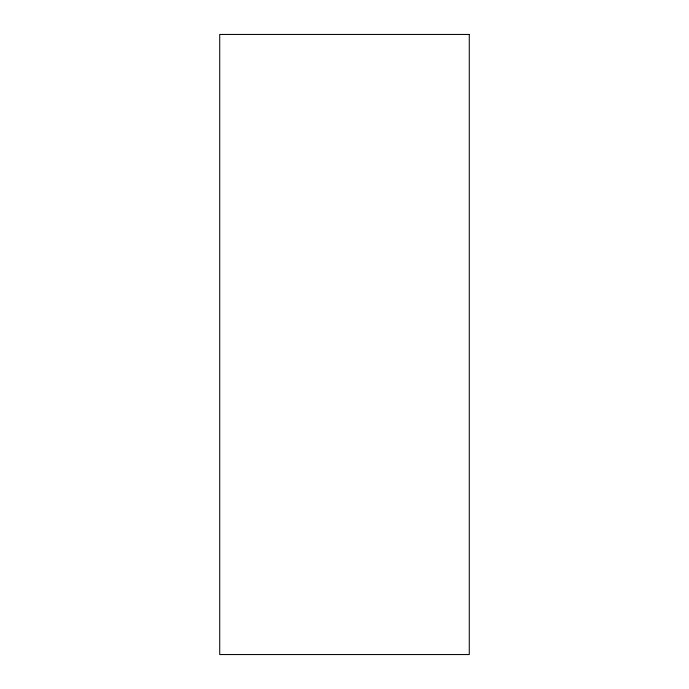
<?xml version="1.0" encoding="UTF-8"?>
<svg xmlns="http://www.w3.org/2000/svg" width="689" height="689" viewBox="0 0 689 689"><rect width="100%" height="100%" fill="white"/><g stroke="black" fill="none" stroke-linecap="round" stroke-linejoin="round"><path stroke-width="1.03" d="M469.278 34.45L219.722 34.45L219.722 654.55L469.278 654.55L469.278 34.45"/></g></svg>
